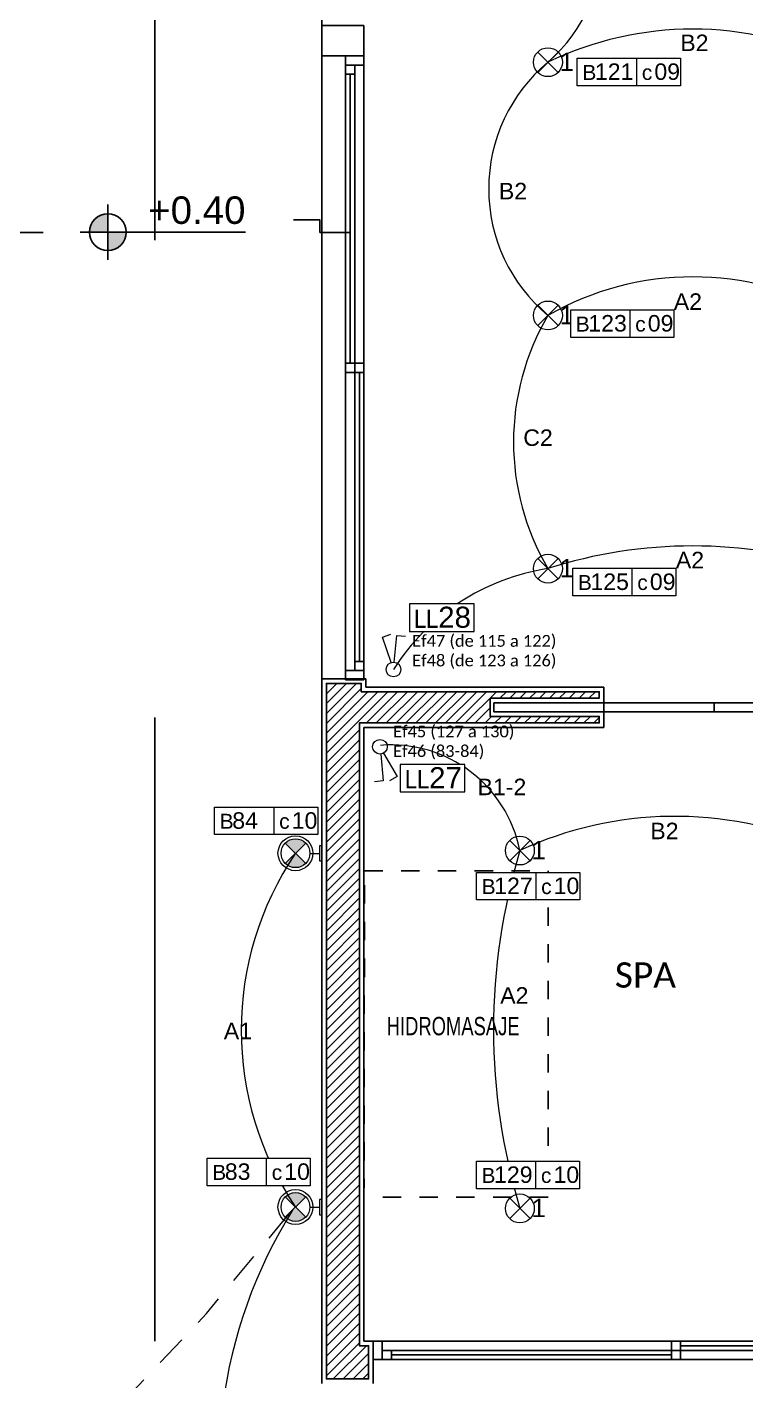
# Model space of a CAD drawing. Header units: millimetres. Extents: x 430 to 1353, y -204 to 152.
# Drawn here: x 659.43 to 663.35, y -44.97 to -37.6 of the extents above; entities that cross this region are included whole.
import ezdxf
from ezdxf.enums import TextEntityAlignment as Align

# ---------------------------------------------------------------- set-up
doc = ezdxf.new("R2010")
doc.units = ezdxf.units.MM
doc.linetypes.add('DASHED', pattern=[0.3, 0.17, -0.13])
doc.linetypes.add('HIDDENX3', pattern=[0.15, 0.1, -0.05])
doc.layers.get('0').update_dxf_attribs({"color": 250})
for name, color, linetype in [('AN - Designacion Corte 1-50', 252, 'Continuous'), ('AN - Designacion Nivel 1-50', 252, 'Continuous'), ('AR - Carpinteria', 252, 'Continuous'), ('AR - Ht', 252, 'Continuous'), ('AR - Proyeccion', 252, 'DASHED'), ('AR - Vista 05', 252, 'Continuous'), ('AR - Vista 4', 252, 'Continuous'), ('ER-AA', 252, 'HIDDENX3'), ('ND- ESPACIOS', 253, 'Continuous')]:
    doc.layers.add(name, color=color, linetype=linetype)
for name, color, linetype, lineweight in [('ND-Apliques', 1, 'Continuous', 15), ('ND-IUG-C1', 200, 'Continuous', 13), ('ND-IUG-C10', 152, 'Continuous', 13), ('ND-IUG-C6', 173, 'Continuous', 13), ('ND-IUG-C9', 200, 'Continuous', 13), ('ND-LL_Num', 7, 'Continuous', 9), ('ND-Llaves', 92, 'Continuous', 9), ('ND-texto', 251, 'Continuous', 15)]:
    doc.layers.add(name, color=color, linetype=linetype, lineweight=lineweight)
doc.styles.add('1', font='arial.ttf')
doc.styles.add('1.50 txt especificaciones', font='tahoma.ttf', dxfattribs={"height": 0.075})
doc.styles.add('50-TXT', font='GOTHIC.TTF', dxfattribs={"width": 0.75, "height": 0.1})
doc.styles.add('Arial', font='arial.ttf')
doc.styles.add('IMPLANTACION', font='arial.ttf', dxfattribs={"height": 0.3})
doc.styles.get("Standard").update_dxf_attribs({"font": 'arial.ttf'})
doc.styles.add('Texto Simbolos 1 50', font='arial.ttf', dxfattribs={"height": 0.15})

# ---------------------------------------------------------------- blocks, each defined once
blk = doc.blocks.new('Aplique_ext_caja 7x7')
for p, q in [((-0.0556, 0.0556), (0.0556, -0.0556)), ((-0.0556, -0.0556), (0.0556, 0.0556))]:
    blk.add_line(p, q)
blk.add_circle((0, 0), 0.0786)
blk = doc.blocks.new('*U452')
blk.add_blockref('Aplique_ext_caja 7x7', (0, 0))
at = {"insert": (0.0634, 0.0523), "char_height": 0.1, "attachment_point": 1, "style": 'IMPLANTACION'}
blk.add_mtext_dynamic_manual_height_columns('1', width=0.080108, gutter_width=0.5582, heights=[0], dxfattribs=at)
blk = doc.blocks.new('*U459')
blk.add_blockref('Aplique_ext_caja 7x7', (0, 0))
at = {"insert": (0.0634, 0.0523), "char_height": 0.1, "attachment_point": 1, "style": 'IMPLANTACION'}
blk.add_mtext_dynamic_manual_height_columns('1', width=0.080108, gutter_width=0.5582, heights=[0], dxfattribs=at)
blk = doc.blocks.new('*U379')
blk.add_blockref('Aplique_ext_caja 7x7', (0, 0))
at = {"insert": (0.0634, 0.0523), "char_height": 0.1, "attachment_point": 1, "style": 'IMPLANTACION'}
blk.add_mtext_dynamic_manual_height_columns('1', width=0.080108, gutter_width=0.5582, heights=[0], dxfattribs=at)
blk = doc.blocks.new('*U382')
blk.add_blockref('Aplique_ext_caja 7x7', (0, 0))
at = {"insert": (0.0634, 0.0523), "char_height": 0.1, "attachment_point": 1, "style": 'IMPLANTACION'}
blk.add_mtext_dynamic_manual_height_columns('1', width=0.080108, gutter_width=0.5582, heights=[0], dxfattribs=at)
blk = doc.blocks.new('*U386')
blk.add_blockref('Aplique_ext_caja 7x7', (0, 0))
at = {"insert": (0.0634, 0.0523), "char_height": 0.1, "attachment_point": 1, "style": 'IMPLANTACION'}
blk.add_mtext_dynamic_manual_height_columns('1', width=0.080108, gutter_width=0.5582, heights=[0], dxfattribs=at)
blk = doc.blocks.new('Aplieque_Cielo-tierra')
h = blk.add_hatch(color=256)
h.dxf.hatch_style = 1
h.paths.add_polyline_path([(0.0004, 0.1432), (-0.0552, 0.1988, 0.293406), (-0.0733, 0.1157, 0.107717), (-0.0552, 0.0876)])
h.paths.add_polyline_path([(0.0741, 0.1706, 0.107717), (0.056, 0.1988), (0.0004, 0.1432), (0.056, 0.0876, 0.293406)])
for p, q in [((-0.0552, 0.1988), (0.056, 0.0876)), ((-0.0552, 0.0876), (0.056, 0.1988)), ((-0.0413, 0), (0.0413, 0)), ((-0.0003, 0.0645), (-0.0003, 0.0125))]:
    blk.add_line(p, q)
blk.add_lwpolyline([(-0.0413, 0), (0.041, 0), (0.041, 0.0125), (-0.0413, 0.0125)], close=True)
for radius in [0.0953, 0.0786]:
    blk.add_circle((0.0004, 0.1432), radius)
blk = doc.blocks.new('N_Boca')
at = {"ltscale": 0.5}
blk.add_wipeout([(0, 0.15), (0.324, 0.15), (0.324, 0), (0, 0)], dxfattribs=at)
blk.add_lwpolyline([(0, 0.15), (0.324, 0.15), (0.324, 0), (0, 0)], close=True, dxfattribs=at)
at = {"ltscale": 0.5, "insert": (0.0277, 0.1135), "char_height": 0.0816, "attachment_point": 1, "style": '1'}
blk.add_mtext_dynamic_manual_height_columns('B', width=0.06653, gutter_width=2.041, heights=[0], dxfattribs=at)
at = {"ltscale": 0.5, "style": '1'}
blk.add_attdef('BOCA', (0.0961, 0.0319), '', height=0.09, dxfattribs=at)
blk = doc.blocks.new('Llave_2_puntos')
for points in [[(0, 0.11), (0, 0.2563), (0.0478, 0.2563)], [(0.0166, 0.1064), (0.0773, 0.2395), (0.1208, 0.2197)]]:
    blk.add_lwpolyline(points)
blk.add_circle((0, 0.07), 0.04)
blk = doc.blocks.new('N_Llave')
at = {"ltscale": 0.5}
blk.add_wipeout([(0, 0), (0.3527, 0), (0.3527, 0.15), (0, 0.15)], dxfattribs=at)
blk.add_wipeout([(0, 0), (0.3527, 0), (0.3527, 0.15), (0, 0.15)], dxfattribs=at)
blk.add_lwpolyline([(0, 0), (0.3527, 0), (0.3527, 0.15), (0, 0.15)], close=True, dxfattribs=at)
at = {"ltscale": 0.5, "insert": (0.0235, 0.0196), "char_height": 0.1, "attachment_point": 7, "style": '1.50 txt especificaciones'}
blk.add_mtext_dynamic_manual_height_columns('LL', width=0.024788, gutter_width=0.2779, heights=[0], dxfattribs=at)
at = {"ltscale": 0.5, "style": '1'}
blk.add_attdef('00', text='', height=1, dxfattribs=at).set_placement((0.1573, 0.0205), (0.3358, 0.0205), align=Align.ALIGNED)
blk = doc.blocks.new('Designacion Nivel Planta 1 50')
h = blk.add_hatch(color=256)
h.dxf.hatch_style = 1
h.paths.add_polyline_path([(0, 0.1, 0.414214), (-0.1, 0), (0, 0)])
h.paths.add_polyline_path([(0.1, 0), (0, 0), (0, -0.1, 0.414214)])
for p, q in [((0, -0.15), (0, 0.15)), ((0.75, 0), (-0.15, 0))]:
    blk.add_line(p, q)
blk.add_circle((0, 0), 0.1)
at = {"style": 'Texto Simbolos 1 50'}
blk.add_attdef('NIVEL', text='', height=0.15, dxfattribs=at).set_placement((0.75, 0), align=Align.BOTTOM_RIGHT)
blk = doc.blocks.new('*U494')
at = {"color": 8}
for p, q in [((1.675, 0.075), (3.2, 0.075)), ((1.625, 0.025), (0.1, 0.025))]:
    blk.add_line(p, q, dxfattribs=at)
at = {"layer": 'AR - Carpinteria'}
for p, q in [((0.05, 0.1), (3.25, 0.1)), ((0.05, 0), (3.25, 0)), ((0.1, 0.05), (1.625, 0.05)), ((3.2, 0.05), (1.675, 0.05))]:
    blk.add_line(p, q, dxfattribs=at)
for points in [[(0, 0), (0.05, 0), (0.05, 0.1), (0, 0.1)], [(1.675, 0.1), (1.625, 0.1), (1.625, 0.05), (1.675, 0.05)], [(3.25, 0.1), (3.2, 0.1), (3.2, 0.05), (3.25, 0.05)], [(3.25, 0), (3.3, 0), (3.3, 0.1), (3.25, 0.1)], [(0.05, 0), (0.1, 0), (0.1, 0.05), (0.05, 0.05)], [(1.625, 0), (1.675, 0), (1.675, 0.05), (1.625, 0.05)]]:
    blk.add_lwpolyline(points, close=True, dxfattribs=at)
blk = doc.blocks.new('*U493')
at = {"color": 8}
for p, q in [((1.725, 0.075), (3.3, 0.075)), ((1.675, 0.025), (0.1, 0.025))]:
    blk.add_line(p, q, dxfattribs=at)
at = {"layer": 'AR - Carpinteria'}
for p, q in [((0.05, 0.1), (3.35, 0.1)), ((0.05, 0), (3.35, 0)), ((0.1, 0.05), (1.675, 0.05)), ((3.3, 0.05), (1.725, 0.05))]:
    blk.add_line(p, q, dxfattribs=at)
for points in [[(0, 0), (0.05, 0), (0.05, 0.1), (0, 0.1)], [(1.725, 0.1), (1.675, 0.1), (1.675, 0.05), (1.725, 0.05)], [(3.35, 0.1), (3.3, 0.1), (3.3, 0.05), (3.35, 0.05)], [(3.35, 0), (3.4, 0), (3.4, 0.1), (3.35, 0.1)], [(0.05, 0), (0.1, 0), (0.1, 0.05), (0.05, 0.05)], [(1.675, 0), (1.725, 0), (1.725, 0.05), (1.675, 0.05)]]:
    blk.add_lwpolyline(points, close=True, dxfattribs=at)
blk = doc.blocks.new('PLANTA BAJA')
at = {"layer": 'AR - Ht', "true_color": 0x383838, "transparency": 33554610}
h = blk.add_hatch(dxfattribs=at)
h.set_pattern_fill('ANSI31', color=250, scale=0.012)
h.set_pattern_definition([(45, (-605.2518, -51.777135), (-0.0269407684, 0.0269407684), [])])
h.paths.add_polyline_path([(23.605, 24.735), (23.425, 24.735), (23.425, 24.69), (22.52, 24.69), (22.52, 24.6304), (22.7591, 24.6304), (22.7591, 24.5804), (22.52, 24.5804), (22.52, 24.52), (23.425, 24.52), (23.425, 24.45), (23.605, 24.45)])
h.paths.add_polyline_path([(18.205, 30.805), (18.025, 30.805), (18.025, 30.625), (18.205, 30.625)])
h.paths.add_polyline_path([(0.205, 16.225), (1.215, 16.225), (1.215, 16.405), (0.025, 16.405), (0.025, 10.52), (0.205, 10.52), (0.205, 11.8904), (0.205, 13.0025), (1.1975, 13.0025), (1.1975, 13.0679), (0.5175, 13.0679), (0.5175, 13.1179), (1.1975, 13.1179), (1.1975, 13.1825), (0.205, 13.1825), (0.205, 14.9569), (0.82, 14.9569), (0.82, 15.0769), (0.205, 15.0769)])
h.paths.add_polyline_path([(4.45, 16.405), (2.165, 16.405), (2.165, 16.225), (3.625, 16.225), (3.625, 13.1825), (2.6375, 13.1825), (2.6375, 13.1179), (3.3175, 13.1179), (3.3175, 13.0679), (2.6375, 13.0679), (2.6375, 13.0025), (3.625, 13.0025), (3.625, 12.015), (3.805, 12.015), (3.805, 16.225), (4.45, 16.225)])
h.paths.add_polyline_path([(7.455, 16.405), (5.5, 16.405), (5.5, 16.225), (7.455, 16.225)])
h.paths.add_polyline_path([(7.34, 11.005), (3.805, 11.005), (3.805, 11.075), (3.625, 11.075), (3.625, 10.825), (4.155, 10.825), (4.155, 8.47), (3.625, 8.47), (3.625, 8.35), (4.275, 8.35), (4.275, 10.825), (7.22, 10.825), (7.22, 7.405), (7.225, 7.405), (7.225, 0.025), (7.405, 0.025), (7.405, 7.225), (7.475, 7.225), (7.475, 7.405), (7.34, 7.405)])
h.paths.add_polyline_path([(3.805, 7.405), (2.615, 7.405), (2.615, 7.8154), (2.495, 7.8154), (2.495, 7.405), (0.205, 7.405), (0.205, 7.96), (0.025, 7.96), (0.025, 0.025), (0.205, 0.025), (0.205, 7.225), (3.805, 7.225)])
h.paths.add_polyline_path([(11.69, 7.405), (9.89, 7.405), (9.725, 7.405), (9.725, 7.225), (11.69, 7.225)])
h.paths.add_polyline_path([(14.62, 11.005), (10.81, 11.005), (10.81, 10.825), (14.62, 10.825)])
h.paths.add_polyline_path([(18.225, 11.005), (15.875, 11.005), (15.875, 10.825), (18.055, 10.825), (18.055, 9.505), (17.475, 9.505), (17.475, 9.175), (17.215, 9.175), (17.215, 9.055), (18.055, 9.055), (18.055, 7.405), (17.47, 7.405), (17.47, 7.225), (18.035, 7.225), (18.195, 7.225), (18.22, 7.225), (18.22, 7.405), (18.175, 7.405), (18.175, 10.825), (18.225, 10.825)])
h.paths.add_polyline_path([(18.055, 9.425), (18.055, 9.175), (17.555, 9.175), (17.555, 9.425)], flags=16)
h.paths.add_polyline_path([(16.42, 7.405), (16.375, 7.405), (16.375, 9.95), (16.255, 9.95), (16.255, 7.405), (13.74, 7.405), (13.74, 7.225), (14.29, 7.225), (14.29, 5.415), (14.74, 5.415), (14.74, 7.225), (16.395, 7.225), (16.42, 7.2251)])
h.paths.add_polyline_path([(23.605, 16.405), (21.57, 16.405), (21.57, 16.225), (23.425, 16.225), (23.425, 11.685), (19.375, 11.685), (19.375, 12.365), (19.255, 12.365), (19.17, 12.365), (19.17, 12.245), (19.255, 12.245), (19.255, 11.005), (19.165, 11.005), (19.165, 10.825), (19.375, 10.825), (19.375, 11.565), (23.425, 11.565), (23.425, 7.405), (21.57, 7.405), (21.57, 7.225), (23.605, 7.225)])
h.paths.add_polyline_path([(18.22, 16.405), (17.91, 16.405), (17.91, 16.225), (18.055, 16.225), (18.055, 12.25), (18.22, 12.25), (18.22, 12.36), (18.175, 12.36), (18.175, 16.225), (18.22, 16.225)])
h.paths.add_polyline_path([(21.77, 23.57), (20.7625, 23.57), (20.7625, 23.535), (21.3625, 23.535), (21.3625, 23.435), (20.7625, 23.435), (20.7625, 23.4), (21.66, 23.4), (21.66, 23.165), (21.77, 23.165)])
h.paths.add_polyline_path([(18.9175, 23.535), (19.5125, 23.535), (19.5125, 23.57), (18.215, 23.57), (18.215, 23.615), (18.025, 23.615), (18.025, 19.825), (18.23, 19.825), (18.255, 19.825), (18.255, 20.005), (18.205, 20.005), (18.205, 23.4), (19.5125, 23.4), (19.5125, 23.435), (18.9175, 23.435)])
h.paths.add_polyline_path([(23.605, 30.805), (23.355, 30.805), (23.355, 30.625), (23.425, 30.625), (23.425, 26.15), (21.66, 26.15), (21.66, 24.52), (21.77, 24.52), (21.77, 26.04), (23.425, 26.04), (23.425, 25.785), (23.605, 25.785)])
h.paths.add_polyline_path([(3.825, 20.005), (2.3749, 20.005), (2.3749, 20.055), (2.265, 20.055), (2.265, 20.005), (0.205, 20.005), (0.205, 20.055), (0.025, 20.055), (0.025, 19.825), (3.825, 19.825)])
h.paths.add_polyline_path([(5.605, 23.61), (5.425, 23.61), (5.425, 20.005), (5.375, 20.005), (5.375, 19.825), (5.4, 19.825), (5.605, 19.825)])
h.paths.add_polyline_path([(5.605, 30.805), (5.425, 30.805), (5.425, 30.625), (5.605, 30.625)])
h.paths.add_polyline_path([(0.21, 21.41), (0.21, 21.66), (0.36, 21.66), (0.36, 21.41)], flags=16)
h.paths.add_polyline_path([(0.435, 21.66), (2.2649, 21.66), (2.2649, 20.905), (2.3749, 20.905), (2.3749, 21.66), (4.055, 21.66), (4.055, 20.96), (4.165, 20.96), (4.165, 21.635), (4.165, 22.685), (4.015, 22.685), (4.015, 21.77), (1.965, 21.77), (1.965, 22.685), (1.815, 22.685), (1.815, 21.77), (0.42, 21.77), (0.205, 21.77), (0.205, 30.625), (0.275, 30.625), (0.275, 30.805), (0.23, 30.805), (0.025, 30.805), (0.025, 21.085), (0.205, 21.085), (0.205, 21.335), (0.435, 21.335)])
h.paths.add_polyline_path([(1.995, 8.7404), (1.995, 9.055), (2.445, 9.055), (2.445, 8.7404)], flags=16)
h.paths.add_polyline_path([(2.615, 9.035), (2.615, 9.175), (0.205, 9.175), (0.205, 9.47), (0.025, 9.47), (0.025, 9.035), (0.025, 9.01), (0.205, 9.01), (0.205, 9.055), (1.915, 9.055), (1.915, 8.6604), (2.615, 8.6604)])
h.paths.add_polyline_path([(23.425, 21.935), (23.17, 21.935), (23.17, 22.09), (23.425, 22.09)], flags=16)
h.paths.add_polyline_path([(23.605, 23.4), (23.425, 23.4), (23.425, 23.335), (22.62, 23.335), (22.62, 23.2754), (22.8591, 23.2754), (22.8591, 23.2254), (22.62, 23.2254), (22.62, 23.165), (23.425, 23.165), (23.425, 22.165), (23.095, 22.165), (23.095, 21.935), (21.795, 21.935), (21.66, 21.935), (21.66, 21.865), (21.795, 21.865), (23.425, 21.865), (23.425, 20.005), (21.77, 20.005), (21.77, 21.115), (21.66, 21.115), (21.66, 20.005), (21.605, 20.005), (21.605, 19.825), (21.64, 19.825), (23.605, 19.825)])
at = {"layer": 'AR - Carpinteria'}
blk.add_line((18, 23.635), (18, 30.6), dxfattribs=at)
for points in [[(18.23, 27.2), (18, 27.2), (18, 27.035), (18.23, 27.035)], [(19.5375, 23.46), (20.1375, 23.46), (20.1375, 23.51), (19.5375, 23.51)], [(20.7375, 23.46), (20.1375, 23.46), (20.1375, 23.51), (20.7375, 23.51)]]:
    blk.add_lwpolyline(points, close=True, dxfattribs=at)
at = {"layer": 'AR - Proyeccion', "ltscale": 20}
blk.add_lwpolyline([(0, 30.83), (0, 31.74), (6.52, 31.74), (6.52, 20.03), (17.09, 20.03), (17.09, 31.74), (23.63, 31.74), (23.63, 30.83)], dxfattribs=at)
at = {"layer": 'AR - Vista 05'}
for p, q in [((18, 19.8), (18, 23.64)), ((18, 23.64), (18.24, 23.64)), ((18.24, 23.64), (18.24, 23.595)), ((18.24, 23.595), (19.5375, 23.595)), ((19.5375, 23.595), (19.5375, 23.51)), ((18.9375, 23.46), (18.9375, 23.51)), ((18.9375, 23.51), (19.5375, 23.51)), ((19.5375, 23.46), (18.9375, 23.46)), ((19.5375, 23.46), (19.5375, 23.375)), ((19.5375, 23.375), (18.23, 23.375)), ((18.23, 23.375), (18.23, 20.03)), ((18.23, 20.03), (18.28, 20.03)), ((18.28, 20.03), (18.28, 19.8))]:
    blk.add_line(p, q, dxfattribs=at)
at = {"layer": 'AR - Vista 4'}
blk.add_lwpolyline([(18.9175, 23.535), (18.9175, 23.435), (19.5125, 23.435), (19.5125, 23.4), (18.205, 23.4), (18.205, 20.005), (18.255, 20.005), (18.255, 19.825), (18.23, 19.825), (18.025, 19.825), (18.025, 23.615), (18.215, 23.615), (18.215, 23.57), (19.5125, 23.57), (19.5125, 23.535)], close=True, dxfattribs=at)
at = {"layer": 'AR - Carpinteria'}
for name, p, rotation in [('*U493', (18.23, 23.635), 90), ('*U494', (21.58, 20.03), 180)]:
    blk.add_blockref(name, p, dxfattribs=dict(at, rotation=rotation))
blk = doc.blocks.new('Circuito')
at = {"ltscale": 0.5}
blk.add_wipeout([(0, 0.15), (0.2376, 0.15), (0.2376, 0), (0, 0)], dxfattribs=at)
blk.add_lwpolyline([(0, 0.15), (0.2376, 0.15), (0.2376, 0), (0, 0)], close=True, dxfattribs=at)
at = {"ltscale": 0.5, "insert": (0.0277, 0.1135), "char_height": 0.0816, "attachment_point": 1, "style": '1'}
blk.add_mtext_dynamic_manual_height_columns('c', width=0.06653, gutter_width=2.041, heights=[0], dxfattribs=at)
at = {"ltscale": 0.5, "style": '1'}
blk.add_attdef('BOCA', (0.0961, 0.0319), '', height=0.09, dxfattribs=at)

msp = doc.modelspace()

# ---------------------------------------------------------------- linework, layer by layer
at = {"layer": 'AN - Designacion Corte 1-50'}
for points in [[(659.5154, -38.7151), (659.3492, -38.7151), (659.3492, -38.6472), (659.2045, -38.6472)], [(661.1904, -38.7151), (661.0242, -38.7151), (661.0242, -38.6472), (660.8795, -38.6472)]]:
    msp.add_lwpolyline(points, dxfattribs=at)
at = {"layer": 'ND-IUG-C1'}
msp.add_arc((662.449, -41.7459), 1.2123, 98.6478, 147.63743, dxfattribs=at)
at = {"layer": 'ND-IUG-C10'}
for centre, radius, start, end in [((661.412, -42.2237), 0.7156, 11.27473, 94.64554), ((662.9585, -43.9031), 2.0058, 66.70651, 114.90474), ((662.3147, -43.0625), 1.7193, 145.8924, 214.1076), ((665.3542, -43.059), 3.3839, 163.25101, 196.74899), ((663.1163, -45.4453), 2.6433, 147.88809, 197.45012)]:
    msp.add_arc(centre, radius, start, end, dxfattribs=at)
at = {"layer": 'ND-IUG-C6', "linetype": 'DASHED'}
msp.add_arc((651.3559, -36.5882), 12.091, 265.5351, 322.0467, dxfattribs=at)
at = {"layer": 'ND-IUG-C9'}
for centre, radius, start, end in [((661.6572, -37.0974), 0.9207, 311.45868, 48.54138), ((663.0559, -39.4258), 1.8186, 64.28055, 115.71943), ((662.8421, -38.4774), 0.8984, 129.82471, 230.17523), ((663.0559, -40.5445), 1.5873, 60.18522, 119.81478), ((663.4408, -39.8574), 1.3618, 149.55733, 210.44267), ((663.0559, -43.0013), 2.5777, 72.17212, 107.82788)]:
    msp.add_arc(centre, radius, start, end, dxfattribs=at)

# ---------------------------------------------------------------- block references
at = {"layer": 'AN - Designacion Nivel 1-50'}
msp.add_blockref('Designacion Nivel Planta 1 50', (659.8685, -38.7137), dxfattribs=at).add_auto_attribs({'NIVEL': '+0.40'})
at = {"layer": 'AR - Vista 05'}
msp.add_blockref('PLANTA BAJA', (643.0342, -64.788), dxfattribs=at)
at = {"layer": 'ND-Apliques'}
for name, p in [('*U459', (662.2667, -37.7874)), ('*U452', (662.2667, -39.1674)), ('*U386', (662.2667, -40.5474)), ('*U379', (662.1138, -42.0838)), ('*U382', (662.1138, -44.0341))]:
    msp.add_blockref(name, p, dxfattribs=at)
at = {"layer": 'ND-Apliques', "rotation": 90.00000000000001}
for p in [(661.0342, -42.0987), (661.0342, -44.027)]:
    msp.add_blockref('Aplieque_Cielo-tierra', p, dxfattribs=at)
at = {"layer": 'ND-Llaves'}
for p, rotation in [((661.4477, -41.1632), 18.91094958374638), ((661.3163, -41.4578), 210.075927349731)]:
    msp.add_blockref('Llave_2_puntos', p, dxfattribs=dict(at, rotation=rotation))

# ---------------------------------------------------------------- texts
at = {"layer": 'ER-AA', "style": '50-TXT', "width": 0.75}
msp.add_text('HIDROMASAJE', height=0.1, dxfattribs=at).set_placement((661.3879, -43.0905))
at = {"layer": 'ND- ESPACIOS', "insert": (662.6313, -42.6933), "char_height": 0.15, "attachment_point": 1, "rotation": 0.00461}
msp.add_mtext_dynamic_manual_height_columns('{\\fCalibri|b0|i0|c0|p34;\\H0.91667x;SPA}', width=1.191821, gutter_width=10.1758, heights=[0.3575], dxfattribs=at)
at = {"layer": 'ND-LL_Num', "char_height": 0.07, "attachment_point": 1, "rotation": 0.00461}
for s, width, heights, insert in [('{\\fCalibri|b0|i0|c0|p34;\\H0.91667x;Ef47 (de 115 a 122)\\PEf48 (de 123 a 126)}', 0.874195, [0.321], (661.5266, -40.909)), ('{\\fCalibri|b0|i0|c0|p34;\\H0.91667x;Ef45 (127 a 130)\\PEf46 (83-84)}', 0.67411, [0.3548], (661.4225, -41.4027))]:
    msp.add_mtext_dynamic_manual_height_columns(s, width=width, gutter_width=10.291, heights=heights, dxfattribs=dict(at, insert=insert))
at = {"layer": 'ND-texto', "style": 'Arial'}
for s, p in [('B2', (662.9878, -37.7267)), ('B2', (661.9994, -38.5348)), ('C2', (662.1322, -39.8786)), ('B1-2', (661.8833, -41.7821)), ('B2', (662.8246, -42.022)), ('A2', (662.0066, -42.9184)), ('A1', (660.5005, -43.1121))]:
    msp.add_text(s, height=0.09, dxfattribs=at).set_placement(p)

# ---------------------------------------------------------------- next in the draw order: block references
at = {"layer": 'ND-IUG-C1'}
for p, values in [((662.3906, -39.2871), {'BOCA': '123'}), ((662.4021, -40.6956), {'BOCA': '125'})]:
    msp.add_blockref('N_Boca', p, dxfattribs=at).add_auto_attribs(values)
at = {"layer": 'ND-IUG-C10'}
for p, values in [((660.4504, -41.997), {'BOCA': '84'}), ((661.878, -42.3529), {'BOCA': '127'}), ((660.4097, -43.9105), {'BOCA': '83'}), ((661.877, -43.9272), {'BOCA': '129'})]:
    msp.add_blockref('N_Boca', p, dxfattribs=at).add_auto_attribs(values)
at = {"layer": 'ND-IUG-C9'}
msp.add_blockref('N_Boca', (662.4266, -37.9158), dxfattribs=at).add_auto_attribs({'BOCA': '121'})
at = {"layer": 'ND-LL_Num'}
ref = msp.add_blockref('N_Llave', (661.5114, -40.89), dxfattribs=at)
ref.add_attrib('00', '28', dxfattribs={"layer": '0', "ltscale": 0.5, "height": 0.11484, "style": '1'}).set_placement((661.6687, -40.8695), (661.8472, -40.8695), align=Align.ALIGNED)
ref = msp.add_blockref('N_Llave', (661.4617, -41.7647), dxfattribs=at)
ref.add_attrib('00', '27', dxfattribs={"layer": '0', "ltscale": 0.5, "height": 0.11484, "style": '1'}).set_placement((661.6191, -41.7442), (661.7975, -41.7442), align=Align.ALIGNED)

# ---------------------------------------------------------------- next in the draw order: linework, layer by layer
at = {"layer": 'ER-AA'}
msp.add_lwpolyline([(661.2674, -42.1935), (662.2674, -42.1935), (662.2674, -43.973), (661.2642, -43.973), (661.2674, -42.1935)], dxfattribs=at)

# ---------------------------------------------------------------- next in the draw order: block references
at = {"layer": 'ND-IUG-C10'}
for p in [(660.7744, -41.997), (660.7337, -43.9105)]:
    msp.add_blockref('Circuito', p, dxfattribs=at).add_auto_attribs({'BOCA': '10'})
at = {"layer": 'ND-IUG-C9'}
for p in [(662.7506, -37.9158), (662.7146, -39.2871), (662.726, -40.6956)]:
    msp.add_blockref('Circuito', p, dxfattribs=at).add_auto_attribs({'BOCA': '09'})

# ---------------------------------------------------------------- next in the draw order: block references
at = {"layer": 'ND-IUG-C10'}
for p in [(662.202, -42.3529), (662.2009, -43.9272)]:
    msp.add_blockref('Circuito', p, dxfattribs=at).add_auto_attribs({'BOCA': '10'})

# ---------------------------------------------------------------- next in the draw order: texts
at = {"layer": 'ND-texto', "style": 'Arial'}
for p in [(662.9524, -39.1371), (662.9638, -40.5456)]:
    msp.add_text('A2', height=0.09, dxfattribs=at).set_placement(p)

doc.saveas('drawing.dxf')
